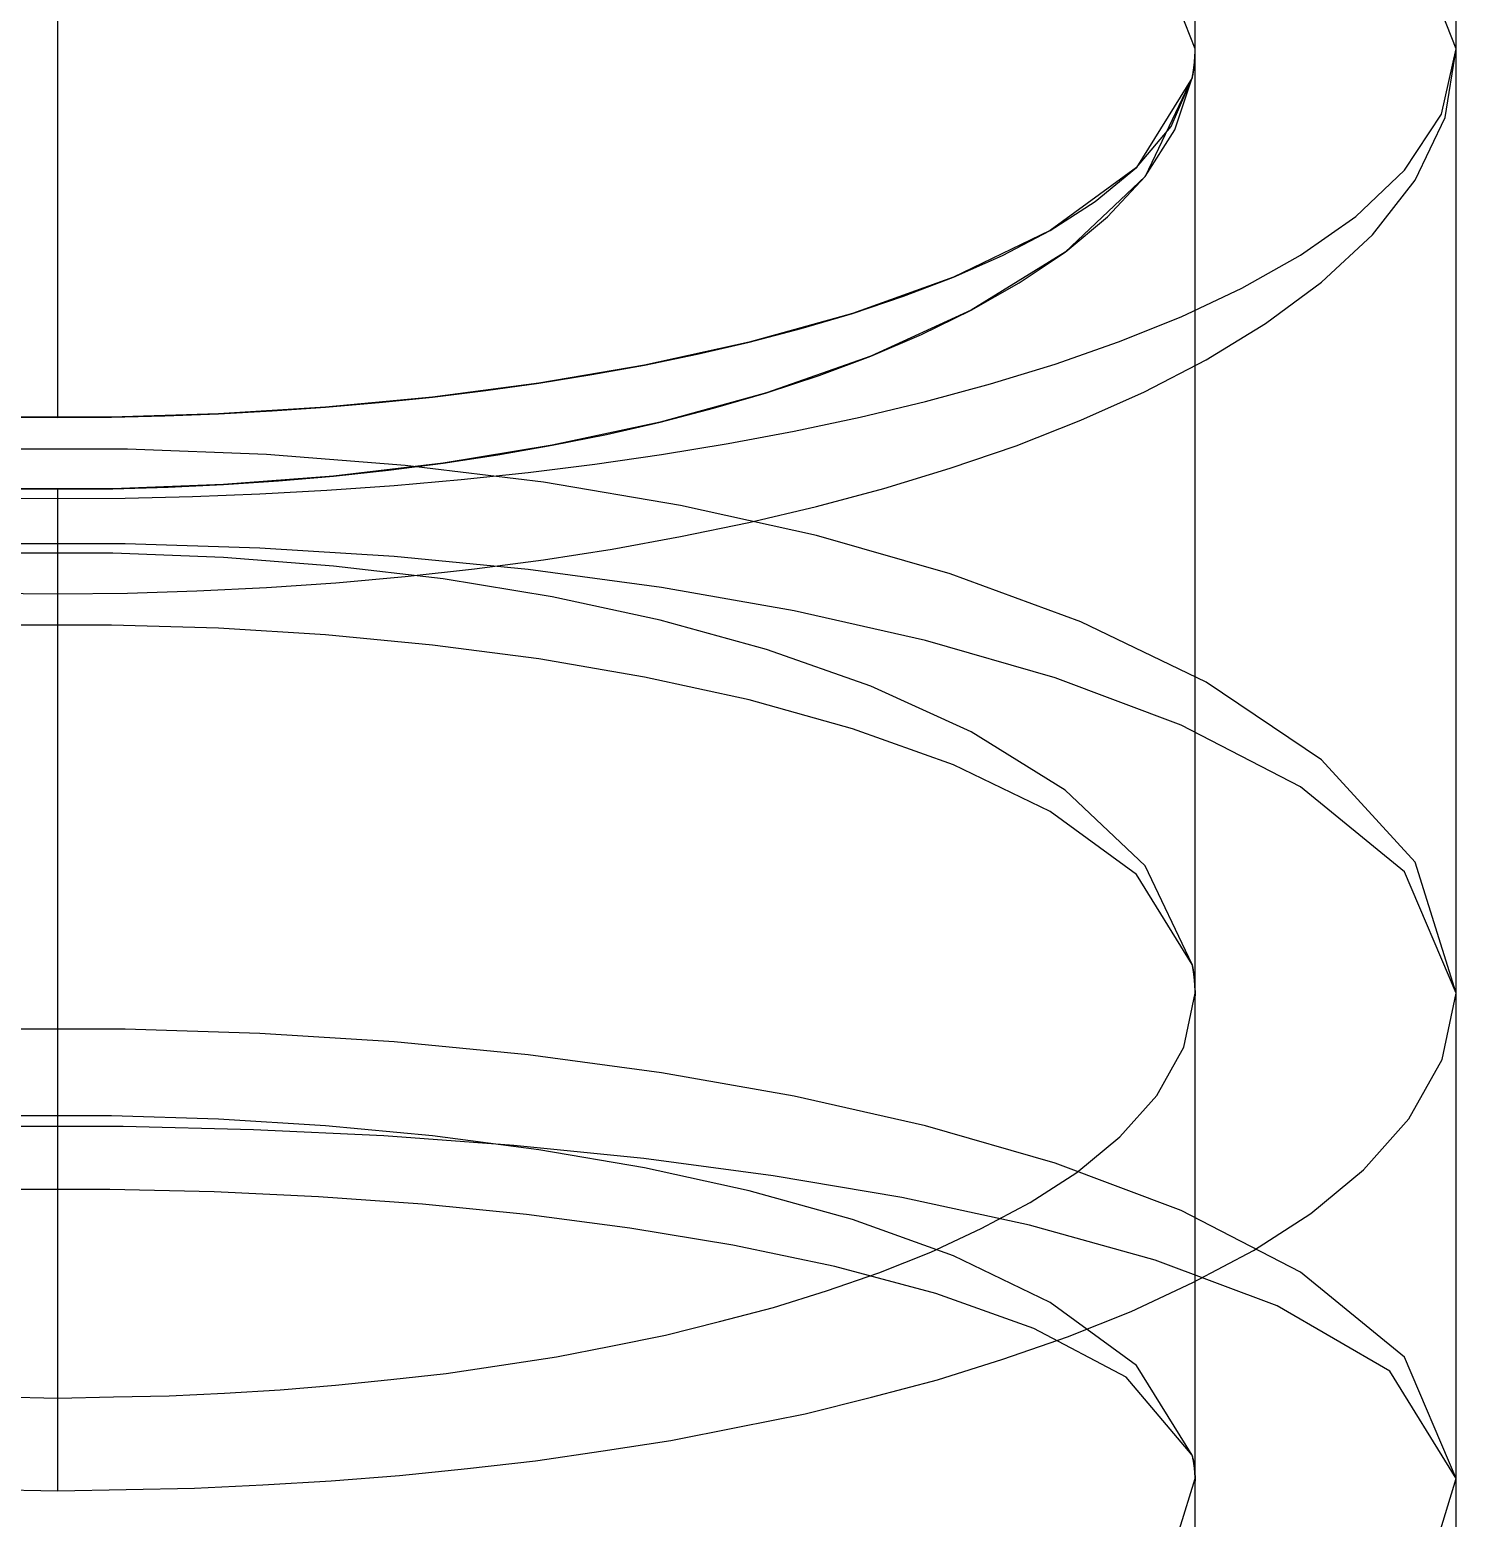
# Model space of a CAD drawing. Header units: millimetres. Extents: x 0 to 262, y -49 to 161.
# Drawn here: x 47.75 to 52.6, y 16.25 to 21.32 of the extents above; entities that cross this region are included whole.
import ezdxf

# ---------------------------------------------------------------- set-up
doc = ezdxf.new("R2010")
doc.units = ezdxf.units.MM
doc.layers.add('SIDE_HIDDEN', color=8, linetype='CONTINUOUS')
doc.layers.add('SIDE_VISIBLE', color=7, linetype='Continuous')

msp = doc.modelspace()

# ---------------------------------------------------------------- linework, layer by layer
at = {"layer": 'SIDE_HIDDEN'}
for points in [[(52.6034, 21.2535), (52.4352, 21.6804), (52.1035, 22.0051), (51.6986, 22.2344), (51.2714, 22.4148), (50.833, 22.5709), (50.3798, 22.6753), (49.9257, 22.7768), (49.4642, 22.8361), (49.0025, 22.8937), (48.5383, 22.9209), (48.0733, 22.9395), (47.6084, 22.9395), (47.1434, 22.9209), (46.6792, 22.8937), (46.2175, 22.8361), (45.756, 22.7768), (45.3019, 22.6753), (44.8487, 22.5709), (44.4103, 22.4148), (43.9831, 22.2344), (43.5782, 22.0051), (43.2466, 21.6804), (43.0784, 21.2535)], [(51.7144, 21.2535), (51.7144, 22.9062)], [(51.7144, 21.2535), (51.5776, 21.6007), (51.3078, 21.8648), (50.9785, 22.0513), (50.631, 22.198), (50.2745, 22.3249), (49.9058, 22.4099), (49.5365, 22.4925), (49.1612, 22.5407), (48.7857, 22.5875), (48.4081, 22.6096), (48.0299, 22.6248), (47.6518, 22.6248), (47.2736, 22.6096), (46.8961, 22.5875), (46.5205, 22.5407), (46.1452, 22.4925), (45.7759, 22.4099), (45.4072, 22.3249), (45.0507, 22.198), (44.7032, 22.0513), (44.3739, 21.8648), (44.1042, 21.6007), (43.9674, 21.2535)], [(47.8409, 19.9985), (47.8409, 21.6702)], [(51.7046, 21.1556), (51.7054, 21.1602), (51.7062, 21.1648), (51.707, 21.1695), (51.7077, 21.1741), (51.7084, 21.1787), (51.709, 21.1833), (51.7096, 21.188), (51.7102, 21.1926), (51.7107, 21.1973), (51.7112, 21.2019), (51.7117, 21.2066), (51.7121, 21.2112), (51.7125, 21.2159), (51.7128, 21.2206), (51.7132, 21.2252), (51.7134, 21.2299), (51.7137, 21.2346), (51.7139, 21.2393), (51.7141, 21.2439), (51.7142, 21.2486), (51.7143, 21.2533), (51.7143, 21.258), (51.7144, 21.2627)], [(51.7046, 21.1556), (51.7054, 21.1598), (51.7062, 21.164), (51.7069, 21.1682), (51.7077, 21.1725), (51.7083, 21.1767), (51.709, 21.1809), (51.7096, 21.1852), (51.7102, 21.1894), (51.7107, 21.1937), (51.7112, 21.1979), (51.7117, 21.2022), (51.7121, 21.2064), (51.7125, 21.2107), (51.7128, 21.215), (51.7132, 21.2192), (51.7134, 21.2235), (51.7137, 21.2278), (51.7139, 21.232), (51.714, 21.2363), (51.7142, 21.2406), (51.7143, 21.2449), (51.7143, 21.2492), (51.7144, 21.2535)], [(51.7046, 21.1556), (51.7054, 21.1594), (51.7062, 21.1632), (51.7069, 21.167), (51.7077, 21.1708), (51.7083, 21.1746), (51.709, 21.1784), (51.7096, 21.1823), (51.7102, 21.1861), (51.7107, 21.1899), (51.7112, 21.1938), (51.7117, 21.1976), (51.7121, 21.2015), (51.7125, 21.2053), (51.7128, 21.2092), (51.7132, 21.213), (51.7134, 21.2169), (51.7137, 21.2208), (51.7139, 21.2246), (51.7141, 21.2285), (51.7142, 21.2324), (51.7143, 21.2362), (51.7143, 21.2401), (51.7144, 21.244)], [(51.7119, 21.2092), (51.7121, 21.2115), (51.7123, 21.2139), (51.7125, 21.2162), (51.7127, 21.2185), (51.7129, 21.2208), (51.713, 21.2232), (51.7132, 21.2255), (51.7133, 21.2278), (51.7134, 21.2302), (51.7136, 21.2325), (51.7137, 21.2348), (51.7138, 21.2371), (51.7139, 21.2395), (51.714, 21.2418), (51.7141, 21.2441), (51.7141, 21.2465), (51.7142, 21.2488), (51.7142, 21.2511), (51.7143, 21.2535), (51.7143, 21.2558), (51.7143, 21.2581), (51.7143, 21.2605), (51.7144, 21.2628)], [(51.7119, 21.1999), (51.7121, 21.2018), (51.7123, 21.2037), (51.7125, 21.2056), (51.7127, 21.2075), (51.7129, 21.2094), (51.713, 21.2114), (51.7132, 21.2133), (51.7133, 21.2152), (51.7134, 21.2171), (51.7136, 21.2191), (51.7137, 21.221), (51.7138, 21.2229), (51.7139, 21.2248), (51.714, 21.2268), (51.7141, 21.2287), (51.7141, 21.2306), (51.7142, 21.2325), (51.7142, 21.2345), (51.7143, 21.2364), (51.7143, 21.2383), (51.7143, 21.2402), (51.7143, 21.2422), (51.7144, 21.2441)], [(51.7144, 21.2535), (51.7144, 21.2539), (51.7144, 21.2543), (51.7144, 21.2548), (51.7144, 21.2552), (51.7144, 21.2556), (51.7144, 21.256), (51.7144, 21.2564), (51.7144, 21.2568), (51.7144, 21.2572), (51.7144, 21.2576), (51.7144, 21.258), (51.7144, 21.2584), (51.7144, 21.2588), (51.7144, 21.2592), (51.7144, 21.2596), (51.7144, 21.26), (51.7144, 21.2604), (51.7144, 21.2608), (51.7144, 21.2612), (51.7144, 21.2616), (51.7144, 21.262), (51.7144, 21.2624), (51.7144, 21.2628)], [(51.7144, 21.2627), (51.7144, 21.2627), (51.7144, 21.2627), (51.7144, 21.2627), (51.7144, 21.2627), (51.7144, 21.2627), (51.7144, 21.2627), (51.7144, 21.2627), (51.7144, 21.2627), (51.7144, 21.2627), (51.7144, 21.2627), (51.7144, 21.2627), (51.7144, 21.2627), (51.7144, 21.2627), (51.7144, 21.2627), (51.7144, 21.2628), (51.7144, 21.2628), (51.7144, 21.2628), (51.7144, 21.2628), (51.7144, 21.2628), (51.7144, 21.2628), (51.7144, 21.2628), (51.7144, 21.2628), (51.7144, 21.2628)], [(51.7144, 21.2535), (51.7144, 21.2627)], [(51.7144, 21.2534), (51.7144, 21.2534), (51.7144, 21.2534), (51.7144, 21.2534), (51.7144, 21.2534), (51.7144, 21.2534), (51.7144, 21.2534), (51.7144, 21.2534), (51.7144, 21.2534), (51.7144, 21.2534), (51.7144, 21.2534), (51.7144, 21.2534), (51.7144, 21.2534), (51.7144, 21.2534), (51.7144, 21.2534), (51.7144, 21.2534), (51.7144, 21.2534), (51.7144, 21.2534), (51.7144, 21.2534), (51.7144, 21.2534), (51.7144, 21.2534), (51.7144, 21.2534), (51.7144, 21.2534), (51.7144, 21.2535)], [(51.7144, 21.2535), (51.7144, 21.2535), (51.7144, 21.2535), (51.7144, 21.2535), (51.7144, 21.2535), (51.7144, 21.2535), (51.7144, 21.2535), (51.7144, 21.2535), (51.7144, 21.2535), (51.7144, 21.2535), (51.7144, 21.2535), (51.7144, 21.2535), (51.7144, 21.2535), (51.7144, 21.2535), (51.7144, 21.2535), (51.7144, 21.2535), (51.7144, 21.2535), (51.7144, 21.2535), (51.7144, 21.2535), (51.7144, 21.2535), (51.7144, 21.2535), (51.7144, 21.2535), (51.7144, 21.2535), (51.7144, 21.2535)], [(51.7144, 21.2534), (51.7144, 21.2535)], [(51.7144, 21.2535), (51.7144, 21.2535)], [(51.7144, 21.2534), (51.7144, 21.2535)], [(51.7144, 21.2535), (51.7144, 21.2535)], [(51.7144, 21.2441), (51.7144, 21.2445), (51.7144, 21.2449), (51.7144, 21.2453), (51.7144, 21.2457), (51.7144, 21.2461), (51.7144, 21.2465), (51.7144, 21.2469), (51.7144, 21.2473), (51.7144, 21.2477), (51.7144, 21.2481), (51.7144, 21.2485), (51.7144, 21.2489), (51.7144, 21.2493), (51.7144, 21.2497), (51.7144, 21.2501), (51.7144, 21.2505), (51.7144, 21.2509), (51.7144, 21.2513), (51.7144, 21.2517), (51.7144, 21.2521), (51.7144, 21.2526), (51.7144, 21.253), (51.7144, 21.2534)], [(51.7144, 18.0382), (51.7144, 21.2534)], [(51.7144, 21.244), (51.7144, 21.2534)], [(51.7144, 21.244), (51.7144, 21.244), (51.7144, 21.244), (51.7144, 21.244), (51.7144, 21.244), (51.7144, 21.244), (51.7144, 21.244), (51.7144, 21.244), (51.7144, 21.244), (51.7144, 21.244), (51.7144, 21.244), (51.7144, 21.244), (51.7144, 21.244), (51.7144, 21.244), (51.7144, 21.2441), (51.7144, 21.2441), (51.7144, 21.2441), (51.7144, 21.2441), (51.7144, 21.2441), (51.7144, 21.2441), (51.7144, 21.2441), (51.7144, 21.2441), (51.7144, 21.2441), (51.7144, 21.2441)], [(51.7046, 21.1556), (51.705, 21.1579), (51.7054, 21.1603), (51.7058, 21.1626), (51.7062, 21.1649), (51.7066, 21.1672), (51.707, 21.1695), (51.7073, 21.1719), (51.7077, 21.1742), (51.708, 21.1765), (51.7084, 21.1788), (51.7087, 21.1812), (51.709, 21.1835), (51.7093, 21.1858), (51.7096, 21.1882), (51.7099, 21.1905), (51.7102, 21.1928), (51.7105, 21.1952), (51.7107, 21.1975), (51.711, 21.1998), (51.7112, 21.2022), (51.7115, 21.2045), (51.7117, 21.2069), (51.7119, 21.2092)], [(51.7046, 21.1556), (51.705, 21.1575), (51.7054, 21.1594), (51.7058, 21.1613), (51.7062, 21.1633), (51.7066, 21.1652), (51.707, 21.1671), (51.7073, 21.169), (51.7077, 21.1709), (51.708, 21.1728), (51.7084, 21.1748), (51.7087, 21.1767), (51.709, 21.1786), (51.7093, 21.1805), (51.7096, 21.1825), (51.7099, 21.1844), (51.7102, 21.1863), (51.7105, 21.1882), (51.7107, 21.1902), (51.711, 21.1921), (51.7112, 21.194), (51.7115, 21.196), (51.7117, 21.1979), (51.7119, 21.1999)], [(43.9771, 21.1556), (44.037, 20.9779), (44.138, 20.8197), (44.2658, 20.6819), (44.4105, 20.5619), (44.5663, 20.4567), (44.7299, 20.3638), (44.8988, 20.2812), (45.0719, 20.2076), (45.2481, 20.1418), (45.4267, 20.0828), (45.6072, 20.03), (45.7893, 19.9829), (45.9727, 19.941), (46.1571, 19.9039), (46.3423, 19.8714), (46.5283, 19.8432), (46.7148, 19.8191), (46.9018, 19.7989), (47.0892, 19.7826), (47.2769, 19.77), (47.4648, 19.761), (47.6528, 19.7557), (47.8409, 19.7539)], [(51.7046, 21.1556), (51.5437, 20.8197), (51.2712, 20.5619), (50.9519, 20.3638), (50.6098, 20.2076), (50.255, 20.0828), (49.8924, 19.9829), (49.5246, 19.9039), (49.1534, 19.8432), (48.7799, 19.7989), (48.4048, 19.77), (48.0289, 19.7557), (47.6528, 19.7557), (47.2769, 19.77), (46.9018, 19.7989), (46.5283, 19.8432), (46.1571, 19.9039), (45.7893, 19.9829), (45.4267, 20.0828), (45.0719, 20.2076), (44.7299, 20.3638), (44.4105, 20.5619), (44.1381, 20.8197), (43.9771, 21.1556)], [(43.9771, 21.1556), (44.0494, 20.989), (44.1668, 20.8495), (44.3077, 20.7335), (44.4615, 20.6353), (44.6233, 20.5505), (44.7902, 20.4765), (44.9608, 20.4111), (45.134, 20.3531), (45.3091, 20.3014), (45.4858, 20.2551), (45.6637, 20.2139), (45.8426, 20.177), (46.0223, 20.1443), (46.2027, 20.1154), (46.3835, 20.09), (46.5649, 20.068), (46.7465, 20.0492), (46.9285, 20.0335), (47.1107, 20.0208), (47.2931, 20.011), (47.4756, 20.0041), (47.6582, 19.9999), (47.8409, 19.9985)], [(51.7046, 21.1556), (51.5149, 20.8495), (51.2202, 20.6353), (50.8915, 20.4765), (50.5477, 20.3531), (50.1959, 20.2551), (49.8391, 20.177), (49.4791, 20.1154), (49.1169, 20.068), (48.7532, 20.0336), (48.3886, 20.011), (48.0235, 19.9999), (47.6582, 19.9999), (47.2931, 20.011), (46.9285, 20.0336), (46.5649, 20.068), (46.2027, 20.1154), (45.8426, 20.177), (45.4858, 20.2551), (45.134, 20.3531), (44.7902, 20.4765), (44.4615, 20.6353), (44.1668, 20.8495), (43.9771, 21.1556)], [(47.8409, 19.7539), (48.0289, 19.7557), (48.217, 19.761), (48.4048, 19.77), (48.5925, 19.7826), (48.7799, 19.7989), (48.9669, 19.8191), (49.1534, 19.8432), (49.3394, 19.8714), (49.5247, 19.9039), (49.7091, 19.941), (49.8924, 19.9829), (50.0745, 20.03), (50.255, 20.0828), (50.4336, 20.1418), (50.6098, 20.2076), (50.7829, 20.2812), (50.9519, 20.3638), (51.1154, 20.4567), (51.2712, 20.5619), (51.4159, 20.6819), (51.5437, 20.8197), (51.6448, 20.9779), (51.7046, 21.1556)], [(47.8409, 19.9985), (48.0235, 19.9999), (48.2061, 20.0041), (48.3886, 20.011), (48.571, 20.0208), (48.7532, 20.0335), (48.9352, 20.0492), (49.1169, 20.068), (49.2982, 20.09), (49.4791, 20.1154), (49.6594, 20.1443), (49.8391, 20.177), (50.018, 20.2139), (50.1959, 20.2551), (50.3726, 20.3014), (50.5478, 20.3531), (50.7209, 20.4111), (50.8915, 20.4765), (51.0584, 20.5505), (51.2202, 20.6353), (51.3741, 20.7335), (51.5149, 20.8495), (51.6323, 20.989), (51.7046, 21.1556)], [(51.7046, 21.1556), (51.7046, 21.1556)], [(52.6034, 18.0382), (52.4635, 18.4844), (52.1447, 18.8325), (51.7518, 19.0967), (51.3252, 19.3028), (50.8804, 19.4663), (50.4247, 19.5965), (49.962, 19.6991), (49.4946, 19.7778), (49.024, 19.835), (48.5515, 19.8724), (48.0779, 19.8909), (47.6039, 19.8909), (47.1302, 19.8724), (46.6577, 19.835), (46.1872, 19.7778), (45.7198, 19.6991), (45.257, 19.5965), (44.8013, 19.4663), (44.3565, 19.3028), (43.9299, 19.0967), (43.5371, 18.8325), (43.2182, 18.4844), (43.0784, 18.0382)], [(47.8409, 16.6592), (47.8409, 19.7539)], [(52.6034, 18.0382), (52.4272, 18.4508), (52.0734, 18.7402), (51.6662, 18.9503), (51.237, 19.1117), (50.7965, 19.2389), (50.3491, 19.3399), (49.8974, 19.4194), (49.4428, 19.4803), (48.9863, 19.5245), (48.5286, 19.5534), (48.0702, 19.5677), (47.6115, 19.5677), (47.1531, 19.5534), (46.6954, 19.5245), (46.2389, 19.4803), (45.7843, 19.4194), (45.3326, 19.3399), (44.8853, 19.2389), (44.4447, 19.1117), (44.0155, 18.9504), (43.6083, 18.7402), (43.2546, 18.4509), (43.0784, 18.0382)], [(51.7046, 18.136), (51.5437, 18.4719), (51.2712, 18.7297), (50.9519, 18.9278), (50.6098, 19.084), (50.255, 19.2088), (49.8924, 19.3087), (49.5247, 19.3877), (49.1534, 19.4485), (48.7799, 19.4927), (48.4048, 19.5216), (48.0289, 19.5359), (47.6528, 19.5359), (47.2769, 19.5216), (46.9018, 19.4927), (46.5283, 19.4485), (46.1571, 19.3877), (45.7893, 19.3087), (45.4267, 19.2088), (45.0719, 19.084), (44.7299, 18.9278), (44.4105, 18.7297), (44.138, 18.4719), (43.9771, 18.136)], [(51.7046, 18.136), (51.5437, 18.4719), (51.2712, 18.7297), (50.9519, 18.9278), (50.6098, 19.084), (50.255, 19.2088), (49.8924, 19.3087), (49.5246, 19.3877), (49.1534, 19.4485), (48.7799, 19.4927), (48.4048, 19.5216), (48.0289, 19.5359), (47.6528, 19.5359), (47.2769, 19.5216), (46.9018, 19.4927), (46.5283, 19.4485), (46.1571, 19.3877), (45.7893, 19.3087), (45.4267, 19.2088), (45.0719, 19.084), (44.7299, 18.9278), (44.4105, 18.7297), (44.1381, 18.4719), (43.9771, 18.136)], [(51.7046, 18.136), (51.5149, 18.4421), (51.2202, 18.6564), (50.8915, 18.8151), (50.5478, 18.9385), (50.1959, 19.0365), (49.8391, 19.1146), (49.4791, 19.1762), (49.1169, 19.2236), (48.7532, 19.2581), (48.3886, 19.2806), (48.0235, 19.2917), (47.6582, 19.2917), (47.2931, 19.2806), (46.9285, 19.2581), (46.5649, 19.2236), (46.2027, 19.1762), (45.8426, 19.1146), (45.4858, 19.0365), (45.134, 18.9385), (44.7902, 18.8151), (44.4615, 18.6564), (44.1668, 18.4421), (43.9771, 18.136)], [(51.7046, 18.136), (51.5149, 18.4421), (51.2202, 18.6564), (50.8915, 18.8151), (50.5477, 18.9385), (50.1959, 19.0365), (49.8391, 19.1146), (49.4791, 19.1762), (49.1169, 19.2236), (48.7532, 19.2581), (48.3886, 19.2806), (48.0235, 19.2917), (47.6582, 19.2917), (47.2931, 19.2806), (46.9285, 19.2581), (46.5649, 19.2236), (46.2027, 19.1762), (45.8426, 19.1146), (45.4858, 19.0365), (45.134, 18.9385), (44.7902, 18.8151), (44.4615, 18.6564), (44.1668, 18.4421), (43.9771, 18.136)], [(51.7119, 18.0824), (51.7117, 18.0848), (51.7115, 18.0871), (51.7112, 18.0894), (51.711, 18.0918), (51.7107, 18.0941), (51.7105, 18.0965), (51.7102, 18.0988), (51.7099, 18.1011), (51.7096, 18.1035), (51.7093, 18.1058), (51.709, 18.1081), (51.7087, 18.1105), (51.7084, 18.1128), (51.708, 18.1151), (51.7077, 18.1174), (51.7073, 18.1198), (51.707, 18.1221), (51.7066, 18.1244), (51.7062, 18.1267), (51.7058, 18.1291), (51.7054, 18.1314), (51.705, 18.1337), (51.7046, 18.136)], [(51.7119, 18.0918), (51.7117, 18.0937), (51.7115, 18.0956), (51.7112, 18.0976), (51.711, 18.0995), (51.7107, 18.1014), (51.7105, 18.1034), (51.7102, 18.1053), (51.7099, 18.1072), (51.7096, 18.1092), (51.7093, 18.1111), (51.709, 18.113), (51.7087, 18.1149), (51.7084, 18.1169), (51.708, 18.1188), (51.7077, 18.1207), (51.7073, 18.1226), (51.707, 18.1245), (51.7066, 18.1265), (51.7062, 18.1284), (51.7058, 18.1303), (51.7054, 18.1322), (51.705, 18.1341), (51.7046, 18.136)], [(51.7046, 18.136), (51.7046, 18.136)], [(51.7144, 18.029), (51.7143, 18.0336), (51.7143, 18.0383), (51.7142, 18.043), (51.7141, 18.0477), (51.7139, 18.0524), (51.7137, 18.057), (51.7134, 18.0617), (51.7132, 18.0664), (51.7128, 18.071), (51.7125, 18.0757), (51.7121, 18.0804), (51.7117, 18.085), (51.7112, 18.0897), (51.7107, 18.0943), (51.7102, 18.099), (51.7096, 18.1036), (51.709, 18.1083), (51.7084, 18.1129), (51.7077, 18.1175), (51.707, 18.1222), (51.7062, 18.1268), (51.7054, 18.1314), (51.7046, 18.136)], [(51.7144, 18.0382), (51.7143, 18.0425), (51.7143, 18.0467), (51.7142, 18.051), (51.714, 18.0553), (51.7139, 18.0596), (51.7137, 18.0639), (51.7134, 18.0681), (51.7132, 18.0724), (51.7128, 18.0767), (51.7125, 18.0809), (51.7121, 18.0852), (51.7117, 18.0895), (51.7112, 18.0937), (51.7107, 18.098), (51.7102, 18.1022), (51.7096, 18.1065), (51.709, 18.1107), (51.7083, 18.1149), (51.7077, 18.1192), (51.7069, 18.1234), (51.7062, 18.1276), (51.7054, 18.1318), (51.7046, 18.136)], [(51.7144, 18.0476), (51.7143, 18.0515), (51.7143, 18.0554), (51.7142, 18.0593), (51.7141, 18.0631), (51.7139, 18.067), (51.7137, 18.0709), (51.7134, 18.0747), (51.7132, 18.0786), (51.7128, 18.0825), (51.7125, 18.0863), (51.7121, 18.0902), (51.7117, 18.094), (51.7112, 18.0979), (51.7107, 18.1017), (51.7102, 18.1055), (51.7096, 18.1094), (51.709, 18.1132), (51.7083, 18.117), (51.7077, 18.1208), (51.7069, 18.1246), (51.7062, 18.1284), (51.7054, 18.1322), (51.7046, 18.136)], [(51.7144, 18.0475), (51.7143, 18.0495), (51.7143, 18.0514), (51.7143, 18.0533), (51.7143, 18.0552), (51.7142, 18.0572), (51.7142, 18.0591), (51.7141, 18.061), (51.7141, 18.0629), (51.714, 18.0649), (51.7139, 18.0668), (51.7138, 18.0687), (51.7137, 18.0706), (51.7136, 18.0726), (51.7134, 18.0745), (51.7133, 18.0764), (51.7132, 18.0783), (51.713, 18.0803), (51.7129, 18.0822), (51.7127, 18.0841), (51.7125, 18.086), (51.7123, 18.0879), (51.7121, 18.0898), (51.7119, 18.0918)], [(51.7144, 18.0288), (51.7143, 18.0312), (51.7143, 18.0335), (51.7143, 18.0358), (51.7143, 18.0382), (51.7142, 18.0405), (51.7142, 18.0428), (51.7141, 18.0452), (51.7141, 18.0475), (51.714, 18.0498), (51.7139, 18.0521), (51.7138, 18.0545), (51.7137, 18.0568), (51.7136, 18.0591), (51.7134, 18.0615), (51.7133, 18.0638), (51.7132, 18.0661), (51.713, 18.0685), (51.7129, 18.0708), (51.7127, 18.0731), (51.7125, 18.0754), (51.7123, 18.0778), (51.7121, 18.0801), (51.7119, 18.0824)], [(51.7144, 18.0475), (51.7144, 18.0475), (51.7144, 18.0475), (51.7144, 18.0475), (51.7144, 18.0475), (51.7144, 18.0476), (51.7144, 18.0476), (51.7144, 18.0476), (51.7144, 18.0476), (51.7144, 18.0476), (51.7144, 18.0476), (51.7144, 18.0476), (51.7144, 18.0476), (51.7144, 18.0476), (51.7144, 18.0476), (51.7144, 18.0476), (51.7144, 18.0476), (51.7144, 18.0476), (51.7144, 18.0476), (51.7144, 18.0476), (51.7144, 18.0476), (51.7144, 18.0476), (51.7144, 18.0476), (51.7144, 18.0476)], [(51.7144, 18.0382), (51.7144, 18.0476)], [(51.7144, 18.0475), (51.7144, 18.0471), (51.7144, 18.0467), (51.7144, 18.0463), (51.7144, 18.0459), (51.7144, 18.0455), (51.7144, 18.0451), (51.7144, 18.0447), (51.7144, 18.0443), (51.7144, 18.0439), (51.7144, 18.0435), (51.7144, 18.0431), (51.7144, 18.0427), (51.7144, 18.0423), (51.7144, 18.0418), (51.7144, 18.0414), (51.7144, 18.041), (51.7144, 18.0406), (51.7144, 18.0402), (51.7144, 18.0398), (51.7144, 18.0394), (51.7144, 18.039), (51.7144, 18.0386), (51.7144, 18.0382)], [(43.9674, 18.0382), (44.006, 17.8538), (44.0983, 17.6895), (44.2243, 17.5487), (44.3699, 17.4277), (44.5292, 17.325), (44.6966, 17.2365), (44.8681, 17.1562), (45.0442, 17.0861), (45.2233, 17.0245), (45.4039, 16.967), (45.5873, 16.9193), (45.771, 16.8729), (45.9569, 16.8358), (46.1429, 16.7992), (46.3302, 16.7707), (46.5177, 16.7431), (46.706, 16.7218), (46.8945, 16.7025), (47.0834, 16.6875), (47.2726, 16.676), (47.4619, 16.6668), (47.6514, 16.663), (47.8409, 16.6592)], [(47.8409, 16.6592), (48.0303, 16.663), (48.2198, 16.6668), (48.4091, 16.676), (48.5983, 16.6875), (48.7872, 16.7025), (48.9757, 16.7218), (49.164, 16.7431), (49.3515, 16.7707), (49.5389, 16.7992), (49.7248, 16.8358), (49.9107, 16.8729), (50.0944, 16.9193), (50.2778, 16.967), (50.4584, 17.0245), (50.6375, 17.0861), (50.8136, 17.1562), (50.9851, 17.2365), (51.1525, 17.325), (51.3118, 17.4277), (51.4574, 17.5487), (51.5834, 17.6895), (51.6757, 17.8538), (51.7144, 18.0382)], [(51.7144, 18.0382), (51.7144, 18.0382), (51.7144, 18.0382), (51.7144, 18.0382), (51.7144, 18.0382), (51.7144, 18.0382), (51.7144, 18.0382), (51.7144, 18.0382), (51.7144, 18.0382), (51.7144, 18.0382), (51.7144, 18.0382), (51.7144, 18.0382), (51.7144, 18.0382), (51.7144, 18.0382), (51.7144, 18.0382), (51.7144, 18.0382), (51.7144, 18.0382), (51.7144, 18.0382), (51.7144, 18.0382), (51.7144, 18.0382), (51.7144, 18.0382), (51.7144, 18.0382), (51.7144, 18.0382), (51.7144, 18.0382)], [(51.7144, 18.0382), (51.7144, 18.0377), (51.7144, 18.0373), (51.7144, 18.0369), (51.7144, 18.0365), (51.7144, 18.0361), (51.7144, 18.0357), (51.7144, 18.0353), (51.7144, 18.0349), (51.7144, 18.0345), (51.7144, 18.0341), (51.7144, 18.0337), (51.7144, 18.0333), (51.7144, 18.0329), (51.7144, 18.0325), (51.7144, 18.0321), (51.7144, 18.0317), (51.7144, 18.0313), (51.7144, 18.0309), (51.7144, 18.0304), (51.7144, 18.03), (51.7144, 18.0296), (51.7144, 18.0292), (51.7144, 18.0288)], [(51.7144, 18.0382), (51.7144, 18.0382), (51.7144, 18.0382), (51.7144, 18.0382), (51.7144, 18.0382), (51.7144, 18.0382), (51.7144, 18.0382), (51.7144, 18.0382), (51.7144, 18.0382), (51.7144, 18.0382), (51.7144, 18.0382), (51.7144, 18.0382), (51.7144, 18.0382), (51.7144, 18.0382), (51.7144, 18.0382), (51.7144, 18.0382), (51.7144, 18.0382), (51.7144, 18.0382), (51.7144, 18.0382), (51.7144, 18.0382), (51.7144, 18.0382), (51.7144, 18.0382), (51.7144, 18.0382), (51.7144, 18.0382)], [(51.7144, 16.3854), (51.7144, 18.0382)], [(51.7144, 18.0382), (51.7144, 18.0382)], [(51.7144, 18.0382), (51.7144, 18.0382)], [(51.7144, 18.029), (51.7144, 18.0382)], [(51.7144, 18.0382), (51.7144, 18.0382)], [(51.7144, 18.0382), (51.7144, 18.0382)], [(51.7144, 18.0288), (51.7144, 18.0288), (51.7144, 18.0288), (51.7144, 18.0288), (51.7144, 18.0288), (51.7144, 18.0289), (51.7144, 18.0289), (51.7144, 18.0289), (51.7144, 18.0289), (51.7144, 18.0289), (51.7144, 18.0289), (51.7144, 18.0289), (51.7144, 18.0289), (51.7144, 18.0289), (51.7144, 18.0289), (51.7144, 18.0289), (51.7144, 18.0289), (51.7144, 18.0289), (51.7144, 18.0289), (51.7144, 18.0289), (51.7144, 18.0289), (51.7144, 18.029), (51.7144, 18.029), (51.7144, 18.029)], [(52.6034, 16.3854), (52.4272, 16.798), (52.0734, 17.0874), (51.6662, 17.2975), (51.237, 17.4589), (50.7965, 17.5861), (50.3491, 17.6871), (49.8974, 17.7666), (49.4428, 17.8275), (48.9863, 17.8717), (48.5286, 17.9006), (48.0702, 17.9149), (47.6115, 17.9149), (47.1531, 17.9006), (46.6954, 17.8717), (46.2389, 17.8275), (45.7843, 17.7666), (45.3326, 17.6871), (44.8853, 17.5861), (44.4447, 17.4589), (44.0155, 17.2976), (43.6083, 17.0874), (43.2546, 16.7981), (43.0784, 16.3854)], [(51.7046, 16.4643), (51.5149, 16.7704), (51.2202, 16.9846), (50.8915, 17.1434), (50.5478, 17.2668), (50.1959, 17.3647), (49.8391, 17.4429), (49.4791, 17.5045), (49.1169, 17.5519), (48.7532, 17.5863), (48.3886, 17.6089), (48.0235, 17.62), (47.6582, 17.62), (47.2931, 17.6089), (46.9285, 17.5863), (46.5649, 17.5519), (46.2027, 17.5045), (45.8426, 17.4429), (45.4858, 17.3647), (45.134, 17.2668), (44.7902, 17.1434), (44.4615, 16.9846), (44.1668, 16.7704), (43.9771, 16.4643)], [(51.7046, 16.4643), (51.5149, 16.7704), (51.2202, 16.9846), (50.8915, 17.1434), (50.5477, 17.2668), (50.1959, 17.3647), (49.8391, 17.4429), (49.4791, 17.5045), (49.1169, 17.5519), (48.7532, 17.5863), (48.3886, 17.6089), (48.0235, 17.62), (47.6582, 17.62), (47.2931, 17.6089), (46.9285, 17.5863), (46.5649, 17.5519), (46.2027, 17.5045), (45.8426, 17.4429), (45.4858, 17.3647), (45.134, 17.2668), (44.7902, 17.1434), (44.4615, 16.9846), (44.1668, 16.7704), (43.9771, 16.4643)], [(52.6034, 16.3854), (52.3773, 16.7505), (51.9936, 16.9726), (51.5778, 17.129), (51.1497, 17.2481), (50.7153, 17.3418), (50.2772, 17.416), (49.8366, 17.4745), (49.3945, 17.5193), (48.9513, 17.5518), (48.5074, 17.5731), (48.0631, 17.5836), (47.6187, 17.5836), (47.1744, 17.5731), (46.7304, 17.5518), (46.2872, 17.5193), (45.8451, 17.4745), (45.4045, 17.416), (44.9664, 17.3418), (44.532, 17.2481), (44.1039, 17.129), (43.6881, 16.9726), (43.3044, 16.7505), (43.0784, 16.3854)], [(51.7046, 16.4643), (51.4789, 16.73), (51.1653, 16.8958), (50.8308, 17.0153), (50.4876, 17.1074), (50.1398, 17.1802), (49.7892, 17.2382), (49.4368, 17.284), (49.0832, 17.3191), (48.7288, 17.3447), (48.3738, 17.3614), (48.0185, 17.3696), (47.6632, 17.3696), (47.3079, 17.3614), (46.9529, 17.3447), (46.5985, 17.3191), (46.2449, 17.284), (45.8925, 17.2382), (45.5419, 17.1802), (45.1941, 17.1074), (44.8509, 17.0153), (44.5164, 16.8958), (44.2028, 16.73), (43.9771, 16.4643)], [(51.7046, 16.4643), (51.4789, 16.73), (51.1653, 16.8958), (50.8308, 17.0153), (50.4876, 17.1074), (50.1398, 17.1802), (49.7892, 17.2382), (49.4368, 17.284), (49.0832, 17.3191), (48.7288, 17.3447), (48.3738, 17.3614), (48.0185, 17.3696), (47.6632, 17.3696), (47.3079, 17.3614), (46.9529, 17.3447), (46.5985, 17.3191), (46.2449, 17.284), (45.8925, 17.2382), (45.5419, 17.1802), (45.1941, 17.1074), (44.8509, 17.0153), (44.5164, 16.8958), (44.2028, 16.73), (43.9771, 16.4643)], [(51.7119, 16.42), (51.7117, 16.422), (51.7115, 16.4239), (51.7112, 16.4258), (51.711, 16.4278), (51.7107, 16.4297), (51.7105, 16.4316), (51.7102, 16.4336), (51.7099, 16.4355), (51.7096, 16.4374), (51.7093, 16.4394), (51.709, 16.4413), (51.7087, 16.4432), (51.7084, 16.4451), (51.708, 16.4471), (51.7077, 16.449), (51.7073, 16.4509), (51.707, 16.4528), (51.7066, 16.4547), (51.7062, 16.4566), (51.7058, 16.4585), (51.7054, 16.4605), (51.705, 16.4624), (51.7046, 16.4643)], [(51.7119, 16.4296), (51.7117, 16.4311), (51.7115, 16.4327), (51.7112, 16.4342), (51.711, 16.4357), (51.7107, 16.4372), (51.7105, 16.4387), (51.7102, 16.4403), (51.7099, 16.4418), (51.7096, 16.4433), (51.7093, 16.4448), (51.709, 16.4463), (51.7087, 16.4478), (51.7083, 16.4493), (51.708, 16.4508), (51.7077, 16.4523), (51.7073, 16.4538), (51.7069, 16.4553), (51.7066, 16.4568), (51.7062, 16.4583), (51.7058, 16.4598), (51.7054, 16.4613), (51.705, 16.4628), (51.7046, 16.4643)], [(51.7046, 16.4643), (51.7046, 16.4643)], [(51.7144, 16.3759), (51.7143, 16.3798), (51.7143, 16.3836), (51.7142, 16.3875), (51.7141, 16.3914), (51.7139, 16.3953), (51.7137, 16.3991), (51.7134, 16.403), (51.7132, 16.4069), (51.7128, 16.4107), (51.7125, 16.4146), (51.7121, 16.4184), (51.7117, 16.4223), (51.7112, 16.4261), (51.7107, 16.43), (51.7102, 16.4338), (51.7096, 16.4376), (51.709, 16.4415), (51.7083, 16.4453), (51.7077, 16.4491), (51.7069, 16.4529), (51.7062, 16.4567), (51.7054, 16.4605), (51.7046, 16.4643)], [(51.7144, 16.3854), (51.7143, 16.3888), (51.7143, 16.3923), (51.7142, 16.3958), (51.714, 16.3992), (51.7139, 16.4027), (51.7137, 16.4061), (51.7134, 16.4096), (51.7132, 16.4131), (51.7128, 16.4165), (51.7125, 16.42), (51.7121, 16.4234), (51.7117, 16.4268), (51.7112, 16.4303), (51.7107, 16.4337), (51.7102, 16.4371), (51.7096, 16.4405), (51.709, 16.4439), (51.7083, 16.4474), (51.7076, 16.4507), (51.7069, 16.4541), (51.7062, 16.4575), (51.7054, 16.4609), (51.7046, 16.4643)], [(51.7144, 16.3951), (51.7143, 16.3981), (51.7143, 16.4011), (51.7142, 16.4042), (51.7141, 16.4072), (51.7139, 16.4103), (51.7137, 16.4133), (51.7134, 16.4164), (51.7131, 16.4194), (51.7128, 16.4224), (51.7125, 16.4255), (51.7121, 16.4285), (51.7117, 16.4315), (51.7112, 16.4345), (51.7107, 16.4375), (51.7101, 16.4405), (51.7096, 16.4435), (51.709, 16.4465), (51.7083, 16.4495), (51.7076, 16.4525), (51.7069, 16.4554), (51.7062, 16.4584), (51.7054, 16.4613), (51.7046, 16.4643)], [(51.7144, 16.395), (51.7143, 16.3965), (51.7143, 16.398), (51.7143, 16.3995), (51.7143, 16.401), (51.7142, 16.4025), (51.7142, 16.404), (51.7141, 16.4055), (51.7141, 16.407), (51.714, 16.4086), (51.7139, 16.4101), (51.7138, 16.4116), (51.7137, 16.4131), (51.7136, 16.4146), (51.7134, 16.4161), (51.7133, 16.4176), (51.7132, 16.4191), (51.713, 16.4206), (51.7129, 16.4221), (51.7127, 16.4236), (51.7125, 16.4251), (51.7123, 16.4266), (51.7121, 16.4281), (51.7119, 16.4296)], [(47.8409, 15.2734), (48.0243, 15.2763), (48.2078, 15.2793), (48.3911, 15.286), (48.5744, 15.295), (48.7575, 15.3058), (48.9403, 15.3209), (49.1232, 15.3361), (49.3054, 15.3578), (49.4876, 15.3795), (49.669, 15.4069), (49.8502, 15.4356), (50.0304, 15.47), (50.2102, 15.5066), (50.3884, 15.55), (50.5661, 15.5956), (50.7411, 15.6509), (50.9145, 15.7104), (51.0846, 15.7792), (51.249, 15.8604), (51.4058, 15.9549), (51.5484, 16.0693), (51.6612, 16.2121), (51.7144, 16.3854)], [(51.7144, 16.3758), (51.7143, 16.3777), (51.7143, 16.3796), (51.7143, 16.3816), (51.7143, 16.3835), (51.7142, 16.3854), (51.7142, 16.3873), (51.7141, 16.3893), (51.7141, 16.3912), (51.714, 16.3931), (51.7139, 16.3951), (51.7138, 16.397), (51.7137, 16.3989), (51.7136, 16.4008), (51.7134, 16.4027), (51.7133, 16.4047), (51.7132, 16.4066), (51.713, 16.4085), (51.7129, 16.4104), (51.7127, 16.4124), (51.7125, 16.4143), (51.7123, 16.4162), (51.7121, 16.4181), (51.7119, 16.42)], [(51.7144, 16.395), (51.7144, 16.395), (51.7144, 16.395), (51.7144, 16.395), (51.7144, 16.395), (51.7144, 16.395), (51.7144, 16.395), (51.7144, 16.395), (51.7144, 16.395), (51.7144, 16.395), (51.7144, 16.395), (51.7144, 16.395), (51.7144, 16.395), (51.7144, 16.395), (51.7144, 16.395), (51.7144, 16.395), (51.7144, 16.395), (51.7144, 16.395), (51.7144, 16.395), (51.7144, 16.395), (51.7144, 16.395), (51.7144, 16.395), (51.7144, 16.395), (51.7144, 16.3951)], [(51.7144, 16.3854), (51.7144, 16.3951)], [(51.7144, 16.395), (51.7144, 16.3945), (51.7144, 16.3941), (51.7144, 16.3937), (51.7144, 16.3933), (51.7144, 16.3929), (51.7144, 16.3925), (51.7144, 16.392), (51.7144, 16.3916), (51.7144, 16.3912), (51.7144, 16.3908), (51.7144, 16.3904), (51.7144, 16.39), (51.7144, 16.3896), (51.7144, 16.3891), (51.7144, 16.3887), (51.7144, 16.3883), (51.7144, 16.3879), (51.7144, 16.3875), (51.7144, 16.3871), (51.7144, 16.3866), (51.7144, 16.3862), (51.7144, 16.3858), (51.7144, 16.3854)], [(51.7144, 16.3854), (51.7144, 16.3854), (51.7144, 16.3854), (51.7144, 16.3854), (51.7144, 16.3854), (51.7144, 16.3854), (51.7144, 16.3854), (51.7144, 16.3854), (51.7144, 16.3854), (51.7144, 16.3854), (51.7144, 16.3854), (51.7144, 16.3854), (51.7144, 16.3854), (51.7144, 16.3854), (51.7144, 16.3854), (51.7144, 16.3854), (51.7144, 16.3854), (51.7144, 16.3854), (51.7144, 16.3854), (51.7144, 16.3854), (51.7144, 16.3854), (51.7144, 16.3854), (51.7144, 16.3854), (51.7144, 16.3854)], [(51.7144, 16.3854), (51.7144, 16.3854), (51.7144, 16.3854), (51.7144, 16.3854), (51.7144, 16.3854), (51.7144, 16.3854), (51.7144, 16.3854), (51.7144, 16.3854), (51.7144, 16.3854), (51.7144, 16.3854), (51.7144, 16.3854), (51.7144, 16.3854), (51.7144, 16.3854), (51.7144, 16.3854), (51.7144, 16.3854), (51.7144, 16.3854), (51.7144, 16.3854), (51.7144, 16.3854), (51.7144, 16.3854), (51.7144, 16.3854), (51.7144, 16.3854), (51.7144, 16.3854), (51.7144, 16.3854), (51.7144, 16.3854)], [(51.7144, 16.3854), (51.7144, 16.3849), (51.7144, 16.3845), (51.7144, 16.3841), (51.7144, 16.3837), (51.7144, 16.3833), (51.7144, 16.3829), (51.7144, 16.3824), (51.7144, 16.382), (51.7144, 16.3816), (51.7144, 16.3812), (51.7144, 16.3808), (51.7144, 16.3804), (51.7144, 16.3799), (51.7144, 16.3795), (51.7144, 16.3791), (51.7144, 16.3787), (51.7144, 16.3783), (51.7144, 16.3779), (51.7144, 16.3775), (51.7144, 16.377), (51.7144, 16.3766), (51.7144, 16.3762), (51.7144, 16.3758)], [(51.7144, 16.3854), (51.7144, 16.3854), (51.7144, 16.3854), (51.7144, 16.3854), (51.7144, 16.3854), (51.7144, 16.3854), (51.7144, 16.3854), (51.7144, 16.3854), (51.7144, 16.3854), (51.7144, 16.3854), (51.7144, 16.3854), (51.7144, 16.3854), (51.7144, 16.3854), (51.7144, 16.3854), (51.7144, 16.3854), (51.7144, 16.3854), (51.7144, 16.3854), (51.7144, 16.3854), (51.7144, 16.3854), (51.7144, 16.3854), (51.7144, 16.3854), (51.7144, 16.3854), (51.7144, 16.3854), (51.7144, 16.3854)], [(51.7144, 16.3854), (51.7144, 16.3854), (51.7144, 16.3854), (51.7144, 16.3854), (51.7144, 16.3854), (51.7144, 16.3854), (51.7144, 16.3854), (51.7144, 16.3854), (51.7144, 16.3854), (51.7144, 16.3854), (51.7144, 16.3854), (51.7144, 16.3854), (51.7144, 16.3854), (51.7144, 16.3854), (51.7144, 16.3854), (51.7144, 16.3854), (51.7144, 16.3854), (51.7144, 16.3854), (51.7144, 16.3854), (51.7144, 16.3854), (51.7144, 16.3854), (51.7144, 16.3854), (51.7144, 16.3854), (51.7144, 16.3854)], [(51.7144, 14.6962), (51.7144, 16.3854)], [(51.7144, 16.3854), (51.7144, 16.3854)], [(51.7144, 16.3854), (51.7144, 16.3854)], [(51.7144, 16.3759), (51.7144, 16.3854)], [(51.7144, 16.3854), (51.7144, 16.3854)], [(51.7144, 16.3854), (51.7144, 16.3854)], [(51.7144, 16.3758), (51.7144, 16.3758), (51.7144, 16.3758), (51.7144, 16.3758), (51.7144, 16.3758), (51.7144, 16.3758), (51.7144, 16.3758), (51.7144, 16.3758), (51.7144, 16.3758), (51.7144, 16.3758), (51.7144, 16.3758), (51.7144, 16.3758), (51.7144, 16.3758), (51.7144, 16.3759), (51.7144, 16.3759), (51.7144, 16.3759), (51.7144, 16.3759), (51.7144, 16.3759), (51.7144, 16.3759), (51.7144, 16.3759), (51.7144, 16.3759), (51.7144, 16.3759), (51.7144, 16.3759), (51.7144, 16.3759)]]:
    msp.add_lwpolyline(points, dxfattribs=at)
at = {"layer": 'SIDE_VISIBLE'}
for points in [[(52.6034, 21.2535), (52.6034, 22.9063)], [(43.0784, 21.2535), (43.1161, 21.0204), (43.2182, 20.8072), (43.3639, 20.6208), (43.5371, 20.4591), (43.7276, 20.3184), (43.9299, 20.1949), (44.1402, 20.0858), (44.3565, 19.9889), (44.5772, 19.9025), (44.8013, 19.8254), (45.0281, 19.7565), (45.257, 19.6952), (45.4877, 19.6407), (45.7198, 19.5926), (45.953, 19.5504), (46.1872, 19.5138), (46.4221, 19.4826), (46.6577, 19.4566), (46.8938, 19.4355), (47.1302, 19.4192), (47.3669, 19.4076), (47.6039, 19.4007), (47.8409, 19.3984)], [(43.0784, 21.2535), (43.1286, 21.0315), (43.2545, 20.8408), (43.4208, 20.6833), (43.6083, 20.5514), (43.808, 20.4389), (44.0155, 20.3413), (44.2282, 20.2556), (44.4447, 20.1799), (44.6639, 20.1126), (44.8853, 20.0527), (45.1083, 19.9993), (45.3326, 19.9517), (45.558, 19.9095), (45.7843, 19.8723), (46.0113, 19.8396), (46.2389, 19.8114), (46.4669, 19.7872), (46.6954, 19.7671), (46.9241, 19.7508), (47.1531, 19.7382), (47.3823, 19.7292), (47.6115, 19.7239), (47.8409, 19.7221)], [(47.8409, 19.3984), (48.0779, 19.4007), (48.3148, 19.4076), (48.5515, 19.4192), (48.788, 19.4355), (49.024, 19.4566), (49.2596, 19.4826), (49.4946, 19.5138), (49.7287, 19.5504), (49.962, 19.5926), (50.194, 19.6407), (50.4247, 19.6952), (50.6536, 19.7565), (50.8804, 19.8254), (51.1045, 19.9025), (51.3252, 19.9889), (51.5415, 20.0858), (51.7518, 20.1949), (51.9541, 20.3184), (52.1447, 20.4591), (52.3178, 20.6208), (52.4635, 20.8072), (52.5656, 21.0204), (52.6034, 21.2535)], [(47.8409, 19.7221), (48.0702, 19.7239), (48.2994, 19.7292), (48.5286, 19.7382), (48.7576, 19.7508), (48.9863, 19.7671), (49.2148, 19.7872), (49.4428, 19.8114), (49.6704, 19.8396), (49.8974, 19.8723), (50.1237, 19.9095), (50.3491, 19.9517), (50.5734, 19.9993), (50.7965, 20.0527), (51.0178, 20.1126), (51.237, 20.1799), (51.4535, 20.2556), (51.6662, 20.3413), (51.8737, 20.4389), (52.0734, 20.5514), (52.2609, 20.6833), (52.4272, 20.8408), (52.5531, 21.0315), (52.6034, 21.2535)], [(52.6034, 18.0382), (52.6034, 21.2535)], [(47.8409, 16.3428), (47.8409, 19.3984)], [(43.0784, 18.0382), (43.1259, 17.8115), (43.2394, 17.6095), (43.3943, 17.4364), (43.5733, 17.2876), (43.7692, 17.1614), (43.975, 17.0525), (44.1859, 16.9538), (44.4023, 16.8676), (44.6226, 16.7918), (44.8446, 16.7212), (45.0701, 16.6625), (45.296, 16.6054), (45.5245, 16.5598), (45.7532, 16.5149), (45.9835, 16.4798), (46.214, 16.4458), (46.4455, 16.4197), (46.6774, 16.3959), (46.9096, 16.3775), (47.1422, 16.3634), (47.3749, 16.3521), (47.6079, 16.3474), (47.8409, 16.3428)], [(47.8409, 16.3428), (48.0738, 16.3474), (48.3068, 16.3521), (48.5395, 16.3634), (48.7721, 16.3775), (49.0044, 16.3959), (49.2362, 16.4197), (49.4677, 16.4458), (49.6982, 16.4798), (49.9286, 16.5149), (50.1572, 16.5598), (50.3857, 16.6054), (50.6116, 16.6625), (50.8371, 16.7212), (51.0591, 16.7918), (51.2794, 16.8676), (51.4958, 16.9538), (51.7067, 17.0525), (51.9125, 17.1614), (52.1084, 17.2876), (52.2874, 17.4364), (52.4423, 17.6095), (52.5558, 17.8115), (52.6034, 18.0382)], [(52.6034, 16.3854), (52.6034, 18.0382)], [(47.8409, 15.0182), (48.0664, 15.0218), (48.292, 15.0254), (48.5174, 15.0337), (48.7427, 15.0447), (48.9679, 15.058), (49.1927, 15.0766), (49.4175, 15.0953), (49.6415, 15.122), (49.8655, 15.1486), (50.0885, 15.1823), (50.3113, 15.2177), (50.5329, 15.2599), (50.7539, 15.305), (50.9731, 15.3582), (51.1916, 15.4143), (51.4067, 15.4823), (51.6199, 15.5554), (51.8291, 15.64), (52.0311, 15.7399), (52.224, 15.8561), (52.3993, 15.9968), (52.538, 16.1724), (52.6034, 16.3854)], [(52.6034, 14.6962), (52.6034, 16.3854)]]:
    msp.add_lwpolyline(points, dxfattribs=at)

doc.saveas('drawing.dxf')
